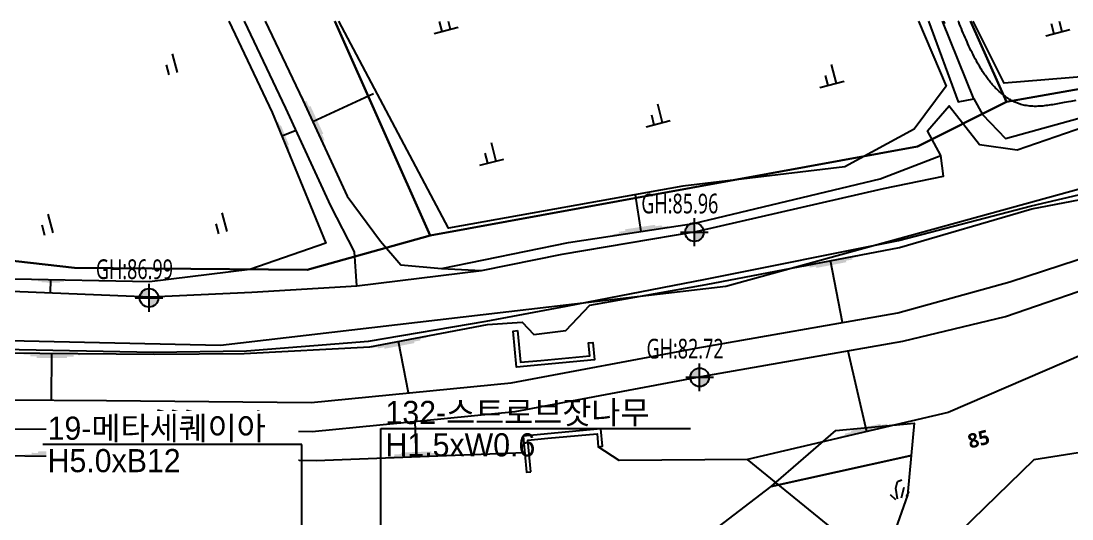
# Model space of a CAD drawing. Header units: millimetres. Extents: x 13387 to 322416, y 10188 to 219730.
# Drawn here: x 112762 to 185384, y 185310 to 219730 of the extents above; entities that cross this region are included whole.
import ezdxf
from ezdxf.enums import TextEntityAlignment as Align
from ezdxf.xclip import XClip

# ---------------------------------------------------------------- set-up
doc = ezdxf.new("R2010")
doc.units = ezdxf.units.MM
doc.header["$LTSCALE"] = 400
doc.header["$XCLIPFRAME"] = 0
doc.set_wipeout_variables(frame=1)
for name, color, linetype in [('0-wipeout', 255, 'Continuous'), ('_교목_Name', 7, 'Continuous'), ('_교목_Size', 7, 'Continuous'), ('_교목_Tag', 7, 'Continuous'), ('base$0$base$0$1-1CON', 35, 'Continuous'), ('base$0$base$0$1-5CON', 30, 'Continuous'), ('base$0$base$0$1-HY', 8, 'Continuous'), ('base$0$base$0$1-ROAD', 1, 'Continuous'), ('base$0$base$0$1-SIM', 8, 'Continuous'), ('base$0$base$0$1-낙차구조물', 7, 'Continuous'), ('base$0$base$0$1-물선', 5, 'Continuous'), ('base$0$base$0$1-지적선', 3, 'Continuous'), ('base$0$base$0$CE_GH', 240, 'Continuous'), ('base$0$base$0$NR', 7, 'Continuous')]:
    doc.layers.add(name, color=color, linetype=linetype)
doc.layers.add('base$0$base$0$CE_GH_TEXT', color=2, linetype='Continuous', lineweight=20)
doc.styles.add('base$0$base$0$SH_대대리576', font='NanumGothicBold.ttf')
doc.styles.add('base$0$base$0$나눔고딕N', font='NanumGothic.ttf')
doc.styles.add('Landy', font='')
doc.styles.get("Standard").update_dxf_attribs({"font": 'arial.ttf'})
doc.styles.get('Landy').set_extended_font_data('Dotum')
doc.dimstyles.new('LandyUse_T', dxfattribs={"dimtxt": 2.5, "dimasz": 80, "dimexe": 1.25, "dimexo": 0.625, "dimtad": 1, "dimtxsty": 'Standard', "dimcen": 2.5, "dimadec": 0, "dimazin": 0, "dimtfac": 1, "dimtmove": 0, "dimatfit": 3, "dimfxl": 1, "dimarcsym": 0})

# ---------------------------------------------------------------- blocks, each defined once
blk = doc.blocks.new('base$0$base$0$A$C6F554C51')
at = {"layer": 'base$0$base$0$1-SIM', "color": 8}
for p, q in [((0.769457380665699, 0.8915080745355226), (0.769457380665699, -7.76955857872963e-07)), ((0.3750017226266209, 0.4800426286528818), (0.3750017226266209, -7.76955857872963e-07)), ((1.722626620903611e-06, -7.768976502120495e-07), (1.144457380665699, -7.76955857872963e-07))]:
    blk.add_line(p, q, dxfattribs=at)
blk = doc.blocks.new('base$0$base$0$A$C0C523BD5')
at = {"layer": 'base$0$base$0$1-SIM', "color": 8}
for p, q in [((0.3944576354988385, 0.8915101256570779), (0.3944576354988385, 1.274165697395802e-06)), ((1.977459760382771e-06, 0.4800446797744371), (1.977459760382771e-06, 1.274165697395802e-06))]:
    blk.add_line(p, q, dxfattribs=at)
blk = doc.blocks.new('base$0$base$0$A$C39EA40FB')
at = {"layer": 'base$0$base$0$1-SIM', "color": 8}
for p, q in [((0.2744028687593527, -7.409835234284401e-07), (0.3315694252378307, 0.502901213709265)), ((0.3315694252378307, 0.502901213709265), (0.4802046115219127, 0.7772115109255537)), ((0.4802046115219127, 0.7772115109255537), (0.6860084937361535, 0.811500490817707)), ((-8.812348823994398e-07, 0.2857392162550241), (0.1715009276522323, -7.409835234284401e-07)), ((0.4687713002203964, -7.409835234284401e-07), (0.7088751163100824, 0.4457529138890095)), ((0.7088751163100824, 0.01142737717600539), (0.8803769251971971, 0.2057315965648741))]:
    blk.add_line(p, q, dxfattribs=at)
blk = doc.blocks.new('base$0$base$0$A$C19E135C4')
at = {"layer": 'base$0$base$0$1-물선', "linetype": 'Continuous'}
for p, q in [((1.604686969312752, 0), (0, 0.4156830549109145)), ((2.604686969312752, 0), (1, 0.4156830549109145)), ((1.604686969312752, 0), (8.479086379717046, 0)), ((3.604686969312752, 0), (2, 0.4156830549109145)), ((8.479086379717046, 0), (6.874399410404294, 0.4156830549109145))]:
    blk.add_line(p, q, dxfattribs=at)
blk.add_lwpolyline([(6.874399410404294, 0.4156830549109145), (6.874399410404294, 0)], dxfattribs=at)
blk = doc.blocks.new('base$0$base$0$현황측량 지적')
at = {"layer": 'base$0$base$0$1-1CON', "linetype": 'Continuous', "elevation": 84000}
blk.add_lwpolyline([(96346.68720961502, 36093.8894559443), (96007.01687016292, 36029.96706838824), (95552.30605370458, 35945.98913167382), (95094.23992132442, 35863.66169171361), (94979.98891455447, 35843.44157209306), (94865.62841552589, 35823.69000404375), (94751.20775606204, 35804.59006702958), (94636.77626775391, 35786.32484045264), (94522.38328265445, 35769.07740383723), (94408.07813247573, 35753.03083612607), (94293.91014892003, 35738.36821724335), (94179.92866387032, 35725.27262642246), (94066.18300926825, 35713.92714266549), (93952.72251664568, 35704.51484560722), (93839.59651834704, 35697.21881459979), (93726.85434567276, 35692.2221292177), (93614.54533027438, 35689.70786863391), (93502.71880426537, 35689.8591121413), (93391.42409969913, 35692.8589392635), (93280.71054799575, 35698.89042911388), (93170.62748108944, 35708.13666167657), (93061.22423104197, 35720.7807154929), (92952.55012932466, 35737.00567042804), (92844.65450799232, 35756.99460600526), (92737.58669829322, 35780.93060104665), (92567.00980362296, 35826.01398017281), (92398.82348045893, 35882.22669364349), (92335.69645439088, 35904.98821678129), (92272.9425347452, 35929.25082586822), (92210.57797313714, 35954.97222619073), (92148.61902171373, 35982.11012194329), (92087.08193261968, 36010.62221731863), (92025.98295787303, 36040.46621795511), (91965.33834944852, 36071.59982775582), (91905.1643593735, 36103.98075137567), (91845.47723990446, 36137.56669352972), (91786.29324283684, 36172.3153588135), (91727.6286201966, 36208.18445188075), (91669.49962430121, 36245.1316772179), (91611.92250694614, 36283.11473941815), (91554.91352044884, 36322.09134296654), (91498.48891625274, 36362.01919285988), (91442.66494685644, 36402.85599288985), (91387.45786421513, 36444.55944892531), (91332.88392071705, 36487.08726423711), (91278.95936762588, 36530.39714451379), (91225.70045743929, 36574.44679354772), (91173.12344229268, 36619.19391651568), (91055.28114510374, 36722.32476023806), (90941.1249063611, 36828.61787388707), (90878.354808087, 36889.07756241388), (90816.68979575252, 36950.46847820736), (90756.10493290098, 37012.76081505965), (90696.5752830673, 37075.92476774519), (90638.07590996474, 37139.93053034763), (90580.58187776944, 37204.7482970698), (90524.06824967451, 37270.34826210537), (90468.5100895646, 37336.70061982726), (90413.88246109476, 37403.77556455042), (90360.16042791726, 37471.54329058737), (90307.3190543307, 37539.97399168042), (90255.33340334613, 37609.03786271508), (90204.17853908846, 37678.70509714226), (90153.82952497248, 37748.94589019823), (90104.26142483205, 37819.73043550469), (90055.44930255273, 37891.02892743552), (90007.36822184874, 37962.81156007329), (89959.99324608361, 38035.04852790292), (89913.2994394321, 38107.71002512658), (89867.26186531875, 38180.76624599809), (89821.85558745824, 38254.18738460168), (89691.7519638408, 38468.3832131587), (89566.55196391605, 38685.15394050721), (89486.46325341053, 38828.3320607557), (89408.26629885752, 38972.50382970506), (89331.85296964785, 39117.61260951951), (89257.11513509927, 39263.60176357708), (89183.94466471253, 39410.41465456272), (89112.23342838837, 39557.99464551336), (89041.87329487363, 39706.28509916423), (88972.75613354892, 39855.22937866161), (88904.77381443465, 40004.77084658213), (88837.8182063885, 40154.85286618129), (88771.78117949236, 40305.41879980406), (88706.55460254382, 40456.41201093805), (88642.03034481127, 40607.77586220927), (88578.10027642734, 40759.45371671347), (88514.65626642946, 40911.38893701648), (88451.5901841973, 41063.5248862647), (88388.79389900016, 41215.80492708308), (88326.15928050829, 41368.17242244864), (88263.5781980399, 41520.57073573756), (88200.94252092578, 41672.94322934619)], dxfattribs=at)
at = {"layer": 'base$0$base$0$1-HY'}
for p, q in [((102335.8637858313, 12641.77156221261), (93450.50534157269, 11257.4196155105)), ((83976.80576711753, 2903.697488480131), (73680.18985843053, 11276.14652207331)), ((93450.50534157269, 11257.4196155105), (84549.53048326075, 2613.917572426843))]:
    blk.add_line(p, q, dxfattribs=at)
for points in [[(25283.06063390756, 68050.0802250636), (40833.18524029432, 35254.45481610135), (40833.18524088571, 35254.45481477783), (44524.687415238, 26234.22989847511), (39283.78951205639, 24419.47388476005), (32339.02886696206, 23552.42702582735), (23016.63428082084, 23750.32995789684), (16300.63479409181, 24573.00876967027), (6687.603850140702, 28052.52038347989), (-1400.804348472971, 31606.39922393032), (-5228.795195342973, 33479.54846418893), (-7068.879252158571, 39319.15047664219), (-8482.946193466429, 46116.34656661178)], [(46680.50548168039, 23279.83360379469), (46524.36566788424, 25641.58608330158), (44883.90438594064, 28806.72595083935), (41760.07035568496, 35567.61489682924), (26428.73961324384, 67901.79824141762)], [(27961.53545340244, 67703.41281981755), (42937.48241206445, 36118.74330540129), (46007.80434987321, 29473.67015211144), (48311.42660798319, 26368.71516206244), (49725.9936985299, 24738.0484438499), (52520.155110477, 24478.13498905115), (55288.43327430962, 24353.05497745576)], [(76821.12842876418, 61379.65416522312), (82372.80264740856, 49119.64023657294), (85331.50378594408, 41927.10471332993), (87397.8681376595, 37081.9183500543), (85191.28946860135, 34119.79401484202), (80398.70667525474, 31507.04007092689), (69195.14462643908, 30162.65120865463), (53016.08314793743, 27270.84145093104), (44306.37213762244, 43693.27231750125), (33246.21776474779, 67019.43136464595)], [(77223.70457716472, 61535.02473036316), (82814.64402485499, 49188.29961627978), (85932.7245548009, 42238.06994581397), (88222.56920907693, 35992.86318958132), (89310.15526064672, 36205.35690939124), (86758.33029953297, 42522.14522821293), (83658.8407774209, 49366.8884924436), (78011.15311709465, 61838.93325823743)], [(137377.3409145679, 44039.27407435968), (135094.8116101404, 41502.91682945588), (122861.0841945764, 40292.39681507018), (114205.2348071542, 40013.59999158431), (103202.2516578799, 38268.88488109142), (91406.01789155556, 37290.71621964767), (85095.93446505815, 49942.78840984299), (79456.44436404807, 62396.73013419681)], [(22113.63598507363, 18641.56753235939), (32688.94219188951, 18551.85890977725), (38894.01554080471, 18603.26644406957), (47584.15207372932, 19064.41288497206), (55710.67669055145, 20604.20041963959), (58093.92512751091, 20775.66103453492), (58902.54593818123, 19922.13570538652), (61127.83281505946, 20202.31771627627), (62781.62899680668, 21955.35047891026), (70814.42897453811, 23386.96827628522), (84171.52289034287, 25940.281246598), (93314.67759182677, 28602.1174745796), (97774.30579255382, 29448.47092496883)], [(52520.155110477, 24478.13498905115), (61305.43953874288, 26277.67146235239), (69947.80538433138, 27587.24642813404), (82844.52550793625, 30684.95720442059), (87023.54480970604, 32298.41147265246)], [(-9231.69820930669, 19250.40317468229), (-3946.92872061301, 15360.09444235126), (4590.445605256129, 12887.86900264956), (14814.00473656692, 11610.5031118308), (29667.88067302527, 11485.80143816548), (43871.076862894, 11221.81235891685), (58268.22789726174, 11764.35544655565)]]:
    blk.add_lwpolyline(points, dxfattribs=at)
at = {"layer": 'base$0$base$0$1-HY', "color": 8}
for points in [[(89310.15526064672, 36205.35690939124), (89901.57461385336, 35116.71070387098), (91494.60755202873, 33462.02951652079), (103669.8011384644, 36837.56119889917), (112796.1199377319, 39037.16961271828), (119340.2489530602, 39290.4279203855), (125277.5075381948, 38876.36392363091), (137228.4721699581, 38413.18954149424)], [(138789.8719147071, 21670.28537765471), (122100.0938223493, 22630.77311762061), (115891.0918799778, 24265.42745721468), (107073.0650779954, 21975.7328904178), (104276.8512643636, 22451.45646500844), (101725.5031162882, 21594.68757580942), (101622.6646937458, 19695.89961483935), (96882.60618888075, 18568.90624781756), (87545.23068254534, 14532.49216488586), (73680.18985843053, 11276.14652207331), (64807.97652377421, 11211.88177583111), (63356.25357596437, 12165.32709093962)]]:
    blk.add_lwpolyline(points, dxfattribs=at)
at = {"layer": 'base$0$base$0$1-ROAD'}
for points in [[(22832.13300096244, 22906.1625939107), (32422.84765445162, 22518.18651817576), (39418.94870843971, 22845.2553841332), (46680.50548168039, 23279.83360379469), (55288.43327430962, 24353.05497745576), (60861.86793938093, 25470.51953350659), (70112.34122585598, 27035.92714055709), (83068.17843074724, 30021.9456134314), (87204.84757254738, 30870.93702167796), (87023.54480970604, 32298.41147265246), (86116.71975024557, 33991.29578988522), (87602.47272718139, 35723.56715763512), (89702.8216438531, 33045.10595234646), (92293.70613682875, 32692.87514157605), (103665.8212514552, 36611.2226018823)], [(-35622.57399764191, 37376.58068505628), (-31404.90073790913, 32869.47992342082), (-29778.90981344739, 31529.61891780014), (-25245.18636064744, 31316.4484393365), (-18745.95962859923, 30264.37340141006), (-12430.66666258778, 29243.87952418835), (-6879.448166429065, 27567.20030385163), (-23.50262458296493, 24752.06891664513), (5901.184117903933, 22372.92726360972), (10283.3229273418, 21097.04934828042), (15144.11927663255, 19503.74434000405), (22190.89910419798, 18911.83297686058), (32626.79342270596, 18698.93212450028), (39042.25765365083, 18787.67163916735), (47476.75926735578, 19460.11831244919), (55606.5768836583, 20844.70869435114), (61142.74310757499, 21883.20450135623), (70770.35559911001, 23734.08718613931), (84096.89601506805, 26428.24930855178), (93284.2035536049, 28806.03003694955), (97619.68418967538, 29827.81898495345)]]:
    blk.add_lwpolyline(points, dxfattribs=at)
at = {"layer": 'base$0$base$0$1-낙차구조물', "color": 8}
for points in [[(57780.88415610138, 20187.25823706016), (57985.97818959039, 17996.83899928385), (59379.88134106109, 18127.3533841389), (62768.30884484481, 18444.6197099149), (62684.40674011316, 19340.70030731207), (62983.10027263593, 19368.66767565312), (63094.96974547766, 18173.89354567323), (59407.84870911157, 17828.65985178645), (57715.2520253486, 17670.17809865135), (57482.19062380912, 20159.29086877953)], [(58695.1148496489, 10423.20773923711), (58490.0208163904, 12613.62697707326), (59883.92396751, 12744.14136232925), (63272.35147152375, 13061.40768816578), (63356.25357596437, 12165.32709093962), (63654.9471085472, 12193.29445904982), (63543.07763576601, 13388.06858879828), (59855.95659945998, 13042.83489468112), (58163.35991569748, 12884.35314154602), (58396.42131723696, 10395.24037141795)]]:
    blk.add_lwpolyline(points, close=True, dxfattribs=at)
at = {"layer": 'base$0$base$0$1-물선'}
for points in [[(-44527.49677062407, 46068.9708789523), (-43510.17912262073, 45567.0604341029), (-38515.72094423883, 37083.74131946755), (-35028.74887748994, 32049.06032139587), (-31930.15577849559, 29077.19926423568), (-28260.53363656765, 28084.20943653909), (-22622.09614857379, 27049.0396995683), (-17450.84841729421, 26110.9806005368), (-13243.70476063434, 25122.28840953461), (-7186.900058246683, 22521.33748636977), (-2190.697635222226, 18804.08988970285), (5198.408424745779, 16709.75908211595), (14848.32241280144, 15440.26995242166), (29383.87313073454, 15349.03709396836), (43508.96775618941, 15219.77131420036), (57330.18795763422, 16576.58600136242), (70111.74018951086, 18974.09225032444), (84062.14058195706, 21417.7117668594), (91786.48850330105, 23555.7094269041), (98779.31342548504, 25840.78584295395), (104279.7873711712, 27429.06783401279), (115355.765001819, 29358.87290586508), (128526.0326859243, 28968.63819345122), (137832.1049772757, 28498.32096427167)], [(-44934.00904489076, 45627.66852085013), (-45233.66827726364, 44552.37568773492), (-40201.83362038434, 36005.57088934653), (-36558.35274180165, 30744.91390840069), (-32945.78013071418, 27280.09503190347), (-28703.06665377179, 26132.02823897416), (-22981.15633154847, 25081.53359099745), (-17858.37431325391, 24152.2661229996), (-13871.84444226744, 23215.41887636215), (-8192.10802336689, 20776.39097151277), (-3089.678427136037, 16980.10880606517), (4793.146932832431, 14745.84069970227), (14711.08401600551, 13441.09193912847), (29368.44557501422, 13349.09453129757), (43597.76991238864, 13218.87489338859), (57612.78888086556, 14594.71460234025), (70468.651169118, 17006.15959783155), (84407.21630847547, 19447.70599451684), (91499.70816821046, 21171.47661032667), (99400.75538849598, 23892.93468978931), (104968.147325913, 25393.70046052511), (115412.552953871, 27184.7673130976), (131531.7059594439, 26111.99222813302), (138208.1561863781, 25817.40670695773)]]:
    blk.add_lwpolyline(points, dxfattribs=at)
at = {"layer": 'base$0$base$0$1-지적선', "color": 8}
for points in [[(65729.38723273296, 94300.73686497833, 0), (74835.4182069921, 96067.1877970905, 0), (91778.09885006957, 102349.6692834677, 0), (104424.9050945994, 107933.8434222527, 0), (134615.2600045209, 39583.05215120839, 0), (114128.0794175258, 39992.43289798975, 0), (91556.38929580664, 35993.65745429299, 0), (65729.38723273296, 94300.73686497833, 0)], [(65729.38723273296, 94300.73686497833, 0), (91556.38929580664, 35993.65745429299, 0), (85425.83665528335, 32916.01138587482, 0), (51738.74005320761, 26759.76061745465, 0), (28561.56779288873, 78979.67221244483, 0), (27912.27223697724, 80442.1144444074, 0), (26128.23457367485, 84462.93670060288, 0), (31497.48841116577, 86897.52357024187, 0), (45568.5610611611, 95075.35424126708, 0), (63230.87532013794, 99942.68575012614, 0), (65729.38723273296, 94300.73686497833, 0)], [(-25831.90883431584, 58666.48582027806, 0), (-15679.82190718176, 68674.08448402432, 0), (-5168.929405597039, 73742.23393186007, 0), (19234.36484373361, 79593.50129718927, 0), (21575.66559905373, 81247.24879110069, 0), (26128.23457367485, 84462.93670060288, 0), (27912.27223697724, 80442.1144444074, 0), (28561.56779288873, 78979.67221244483, 0), (51738.74005320761, 26759.76061745465, 0), (43252.07095593354, 24390.15144344186, 0), (27155.11613157205, 24530.31340355333, 0), (12949.5340313185, 26135.50410654047, 0), (337.8996371165849, 32444.56892650807, 0), (-24999.88529242575, 39402.38143342186, 0), (-29789.85078846244, 42906.48339352256, 0), (-32025.05582323205, 48699.82081267983, 0), (-28702.59059649706, 52047.18168613524, 0), (-25831.90883431584, 58666.48582027806, 0)], [(164646.1599531188, 36998.66973317624, 0), (159471.0117578558, 37046.79412396846, 0), (133715.4104936682, 33447.02975387825, 0), (111992.5995652257, 34195.40557333094, 0), (72168.09399298998, 23245.16553364764, 0), (37249.44594853511, 19154.8966247004, 0), (12164.13656851323, 19719.30189452926, 0), (-6679.467824290972, 27295.90367116418, 0), (-31370.88654763065, 32014.36119759479, 0), (-38601.23049667152, 39563.34300860146, 0), (-42797.81209396105, 49546.19149474462, 0), (-42034.15609548334, 50172.29653065209, 0), (-37419.07102432661, 53960.31366147392, 0), (-35299.6134098121, 55699.82607043092, 0), (-25831.90883431584, 58666.48582027806, 0)], [(-25831.90883431584, 58666.48582027806, 0), (-28702.59059649706, 52047.18168613524, 0), (-32025.05582323205, 48699.82081267983, 0), (-29789.85078846244, 42906.48339352256, 0), (-24999.88529242575, 39402.38143342186, 0), (337.8996371165849, 32444.56892650807, 0), (12949.5340313185, 26135.50410654047, 0), (27155.11613157205, 24530.31340355333, 0), (43252.07095593354, 24390.15144344186, 0), (51738.74005320761, 26759.76061745465, 0), (85425.83665528335, 32916.01138587482, 0), (91556.38929580664, 35993.65745429299, 0), (114128.0794175258, 39992.43289798975, 0), (134615.2600045209, 39583.05215120839, 0), (141955.9252015213, 42067.00755852729, 0), (163092.8733017175, 42951.12703731586, 0)], [(84976.63773967, 11559.61303937889, 0), (84474.95732038934, 11450.40334695159, 0), (75303.35916186636, 9408.471119118738, 0), (79773.33801035117, 13273.33995183522, 0), (85186.69686758425, 13800.2516007669, 0), (84976.63773967, 11559.61303937889, 0)], [(84977.60528239282, 11559.86551845807, 0), (84720.00135597121, 8824.182017702027, 0), (83474.51988155674, 5283.998703819816, 0), (78637.88129831897, 2214.315785573912, 0), (71703.54727541283, -2187.174491316662, 0), (69992.1251547467, -1030.830544108176, 0), (63699.88864040002, 531.025872569182, 0), (75304.32670458965, 9408.723598197801, 0), (84475.92486311216, 11450.65582603076, 0), (84977.60528239282, 11559.86551845807, 0)]]:
    blk.add_polyline3d(points, dxfattribs=at)
at = {"layer": 'base$0$base$0$NR', "color": 8, "linetype": 'Continuous'}
for p, q in [((47834.40213194676, 36565.83611009212), (43628.75086624268, 34622.63653279038)), ((42476.08332445752, 34017.95376964158), (41502.3105646898, 33619.4399531479)), ((65906.39702358702, 29574.8277171572), (66291.5272858832, 27033.2117630681)), ((80223.030300532, 20745.23466608464), (79404.16213477729, 25028.96295162721)), ((25517.05213760026, 22797.5487492067), (25536.14306368167, 23696.84389594512)), ((50235.4568873453, 15880.10369566968), (49561.12802059297, 19439.00387710333)), ((25579.61304864753, 15372.9146565363), (25607.08912146837, 18611.93313096499)), ((80593.90668807365, 18779.74826207326), (81902.65822049323, 13207.2767195215)), ((50689.31082860567, 13915.0440254244), (50780.99004260264, 11482.20593439112)), ((25717.64044554159, 13372.00892858137), (25702.08481252333, 11519.09519794397))]:
    blk.add_line(p, q, dxfattribs=at)
for points in [[(87273.23560957192, 41385.05648283625), (85664.46341438964, 44937.78107443696), (87368.88588696811, 41428.36958024628), (85760.11369172623, 44981.09417207749)], [(44446.65324733499, 32852.456966914), (42810.84848497994, 36392.81609837525), (44541.97060855711, 32896.49786425813), (42906.16584620206, 36436.85699571937)], [(44353.22390499199, 33305.00084103236), (43094.91254947567, 36028.35401911603), (44448.54126644414, 33349.04173843609), (43190.22991092876, 36072.39491652022)], [(44259.79456317052, 33757.54471503943), (43378.97661426291, 35663.89193968649), (44355.11192433164, 33801.58561261406), (43474.29397542449, 35707.93283726112)], [(42020.37852647295, 32353.53536536696), (40984.24260279629, 34885.34454040776), (42088.54261961952, 32381.43133250438), (41052.4066961729, 34913.24050760525)], [(41968.98847462051, 32673.56316034764), (41171.96084117191, 34621.10867976258), (42037.15256776661, 32701.45912748459), (41240.12493425841, 34649.0046471305)], [(41917.59842270752, 32993.5909555587), (41359.67907931749, 34356.87281905685), (41985.76251585362, 33021.48692269565), (41427.84317223355, 34384.7687861342)], [(68219.5183688039, 27325.35964292928), (64363.53620290197, 26741.06388343696), (68203.78732932964, 27429.17454721255), (64347.80516336765, 26844.87878795119)], [(67758.86631014198, 27361.75580561638), (64792.72618232481, 26912.29752948682), (67743.13527054666, 27465.57071036054), (64776.99514279049, 27016.11243400013)], [(67298.21425129892, 27398.15196899534), (65221.91616203869, 27083.53117536532), (67282.4832118242, 27501.96687327814), (65206.18512227293, 27187.34607981949)], [(77488.84231277369, 24662.83458768704), (81319.48195724282, 25395.0913156874), (77508.5569169391, 24559.70198207186), (81339.1965612378, 25291.95870978129)], [(77950.55379903223, 24644.19314262643), (80897.19967920473, 25207.46754899621), (77970.26840348961, 24541.06053684081), (80916.9142834302, 25104.33494315064)], [(78412.26528523164, 24625.55169779633), (80474.9174014572, 25019.84378213459), (78431.97988939798, 24522.41909218126), (80494.63200585404, 24916.71117657993)], [(24367.05937347841, 23721.66209970065), (26705.22675400553, 23672.02569172811), (24365.72300858377, 23658.71143948275), (26703.89038934186, 23609.07503157028)], [(24635.51155263092, 23652.98416146787), (26434.1018453557, 23614.802309355), (24634.17518744618, 23590.0335014204), (26432.76548046153, 23551.85164913663)], [(24903.96373149287, 23584.30622340564), (26162.97693647537, 23557.57892692089), (24902.62736659916, 23521.35556318727), (26161.64057181263, 23494.62826676306)], [(47645.21674817381, 19075.98322151648), (51477.03929272154, 19802.02453286119), (47664.7640141733, 18972.81876863516), (51496.58655878156, 19698.86007974891)], [(48106.89738479722, 19056.59276575421), (51054.45318844821, 19615.08608245943), (48126.44465079671, 18953.42831287242), (51074.00045456784, 19511.92162911664)], [(48568.57802136056, 19037.20231022278), (50631.86708377395, 19428.14763170667), (48588.12528735958, 18934.03785734111), (50651.41435012408, 19324.98317842395)], [(23657.15927752201, 18628.47407230106), (27557.01896576537, 18595.39218922809), (23656.26861159643, 18523.47785009409), (27556.12829977926, 18490.39596725162)], [(24106.25242169248, 18519.66070945165), (27106.14448957285, 18494.2131073724), (24105.3617554754, 18414.66448741523), (27105.25382364681, 18389.21688516543)], [(24555.34556580195, 18410.84734683286), (26655.27001314983, 18393.03402545676), (24554.45489987638, 18305.85112462635), (26654.37934751529, 18288.03780307935)], [(83801.00520769693, 13653.12278799957), (80004.31123345997, 12761.430651334), (83776.99811162846, 13755.34147183108), (79980.30413739104, 12863.64933516551)], [(83338.9180377652, 13652.45391759439), (80418.38421131531, 12966.53688917123), (83314.91094169626, 13754.6726014259), (80394.37711547688, 13068.75557306281)], [(82876.83086754149, 13651.78504736011), (80832.45718934108, 13171.64312729856), (82852.82377170399, 13754.00373125169), (80808.45009344257, 13273.86181142111)], [(27652.0160982348, 11502.72508069302), (23752.15352669125, 11535.4653156565), (27652.89756615786, 11607.72138051421), (23753.03499455331, 11640.46161570866)], [(27202.91342324112, 11611.49910011038), (24203.01913747052, 11636.68389611237), (27203.79489093367, 11716.49539987161), (24203.9006052739, 11741.68019639503)], [(26753.81074801739, 11720.27311946836), (24653.88474819018, 11737.90247679874), (26754.69221611088, 11825.26941958047), (24654.76621582266, 11842.89877679036)], [(52729.60692956764, 11555.63772771403), (48832.37315598829, 11408.77414066717), (52725.65290989308, 11660.56325239758), (48828.41913631326, 11513.69966535026)], [(52275.97208971111, 11643.61745407945), (49278.09995620418, 11530.64546383894), (52272.01807026798, 11748.54297882307), (49274.14593652915, 11635.57098852203)], [(51822.33725020662, 11731.59718004346), (49723.82675665105, 11652.51678707113), (51818.38323053159, 11836.52270472702), (49719.87273697602, 11757.44231175422)]]:
    blk.add_solid(points, dxfattribs=at)
at = {"layer": 'base$0$base$0$1-SIM', "xscale": 1500, "yscale": 1500, "zscale": 1500, "rotation": 14.62512501046145}
for name, p in [('base$0$base$0$A$C6F554C51', (52009.93565843394, 40723.07930384623)), ('base$0$base$0$A$C6F554C51', (94283.3560767551, 40571.30377815198)), ('base$0$base$0$A$C0C523BD5', (33688.68957444979, 37869.20111838367)), ('base$0$base$0$A$C6F554C51', (78677.90402795607, 36985.73940096656)), ('base$0$base$0$A$C6F554C51', (66664.18115173606, 34274.52163802518)), ('base$0$base$0$A$C6F554C51', (55168.12784284074, 31615.22223727149)), ('base$0$base$0$A$C0C523BD5', (37117.86770902108, 26880.90298787155)), ('base$0$base$0$A$C0C523BD5', (25090.26940155914, 26795.634514843)), ('base$0$base$0$A$C39EA40FB', (83640.08848946542, 8446.985852004844))]:
    blk.add_blockref(name, p, dxfattribs=at)
at = {"layer": 'base$0$base$0$1-물선', "linetype": 'Continuous', "xscale": 1000, "yscale": 1000, "zscale": 1000, "rotation": 359.4756724081817}
blk.add_blockref('base$0$base$0$A$C19E135C4', (32899.88441541232, 14270.5172906412), dxfattribs=at)
at = {"layer": 'base$0$base$0$1-5CON', "color": 8, "linetype": 'Continuous', "style": 'base$0$base$0$SH_대대리576'}
blk.add_text('85', height=999.9999999999999, rotation=14.62512501341141, dxfattribs=at).set_placement((89043.60365171218, 12026.28059493762, 107840))
blk = doc.blocks.new('base$0$base$0$A$C22D04AE8')
at = {"layer": 'base$0$base$0$CE_GH'}
h = blk.add_hatch(color=256, dxfattribs=at)
h.paths.add_polyline_path([(0, -2.842170943040401e-14), (0, 800, 0.4142135623730951), (-800, 0)])
h.paths.add_polyline_path([(800, 0), (0, 0), (0, -800, 0.4142135623730951)])
for points in [[(0, -1200), (0, 1200)], [(-1200, 0), (1200, 0)]]:
    blk.add_lwpolyline(points, dxfattribs=at)
blk.add_circle((0, 0), 800, dxfattribs=at)
blk = doc.blocks.new('base$0$base$0$G$CBD6C6888')
at = {"layer": 'base$0$base$0$CE_GH', "linetype": 'ByBlock', "xscale": 0.8, "yscale": 0.8, "zscale": 0.8}
for p in [(177771.006549807, 176778.6066639233, 85960), (140084.0583275468, 172239.6817149276, 86990), (178132.9541095111, 166749.040985575, 82720.00000000001), (137345.3027817914, 161245.2709580749)]:
    blk.add_blockref('base$0$base$0$A$C22D04AE8', p, dxfattribs=at)
at = {"layer": 'base$0$base$0$CE_GH_TEXT', "color": 2, "lineweight": 20, "style": 'base$0$base$0$나눔고딕N', "width": 0.7}
for s, p in [('GH:85.96', (174102.3131952516, 178758.6291753208, 85960)), ('GH:86.99', (136415.3649729914, 174219.7042263251, 86990)), ('GH:82.72', (174464.2607549557, 168729.0634969725, 82720.00000000001)), ('GH:85.60', (133676.609427236, 163225.2934694724))]:
    blk.add_text(s, height=1360, dxfattribs=at).set_placement(p, align=Align.MIDDLE_LEFT)
blk = doc.blocks.new('base', base_point=(1.855369e-10, 0))
ref = blk.add_blockref('base$0$base$0$현황측량 지적', (2488921.03734688, -959657.4591534454))
XClip(ref).set_block_clipping_path([(-120941.07946003601, -150848.00685366592), (162857.53638898185, 70751.99314633408)])
blk.add_blockref('base$0$base$0$G$CBD6C6888', (2381151.90047467, -1109444.600806724))
blk = doc.blocks.new('G$CE0093AA2')
ref = blk.add_blockref('base', (-2413015.10548529, 1115650.52937308))
XClip(ref).set_block_clipping_path([(2413015.10548529, -1109546.827617452), (2592876.677923977, -918069.190399006)])
at = {"layer": '_교목_Name', "style": 'Landy'}
blk.add_text('132-스트로브잣나무', height=1600, dxfattribs=at).set_placement((124560.8358975031, 169726.4910789609))
at = {"layer": '_교목_Size', "style": 'Landy'}
blk.add_text('H1.5xW0.6', height=1600, dxfattribs=at).set_placement((124560.8358975031, 167486.4910789609))
at = {"layer": '_교목_Tag'}
blk.add_leader([(124240.8358975031, 159508.9832942409), (124240.8358975031, 169406.4910789609), (145641.7585569333, 169406.4910789609)], dimstyle='LandyUse_T', dxfattribs=at)
blk.add_wipeout([(101122.9482046637, 170619.5152676823), (118538.47804429941, 170619.5152676823), (118538.47804429938, 166091.1749491376), (101122.9482046637, 166091.1749491376)]).dxf.layer = '0-wipeout'
at = {"layer": '_교목_Name', "style": 'Landy'}
blk.add_text('19-메타세퀘이아', height=1600, dxfattribs=at).set_placement((101212.9678299163, 168636.1265875429))
at = {"layer": '_교목_Size', "style": 'Landy'}
blk.add_text('H5.0xB12', height=1600, dxfattribs=at).set_placement((101212.9678299163, 166396.1265875429))
at = {"layer": '_교목_Tag'}
blk.add_leader([(118774.7588746926, 160276.6884508117), (118774.7588746926, 168316.1265875429), (100892.9678299163, 168316.1265875429)], dimstyle='LandyUse_T', dxfattribs=at)

msp = doc.modelspace()

# ---------------------------------------------------------------- block references
msp.add_blockref('G$CE0093AA2', (13386.65729498758, 22149.14332179664))

doc.saveas('drawing.dxf')
